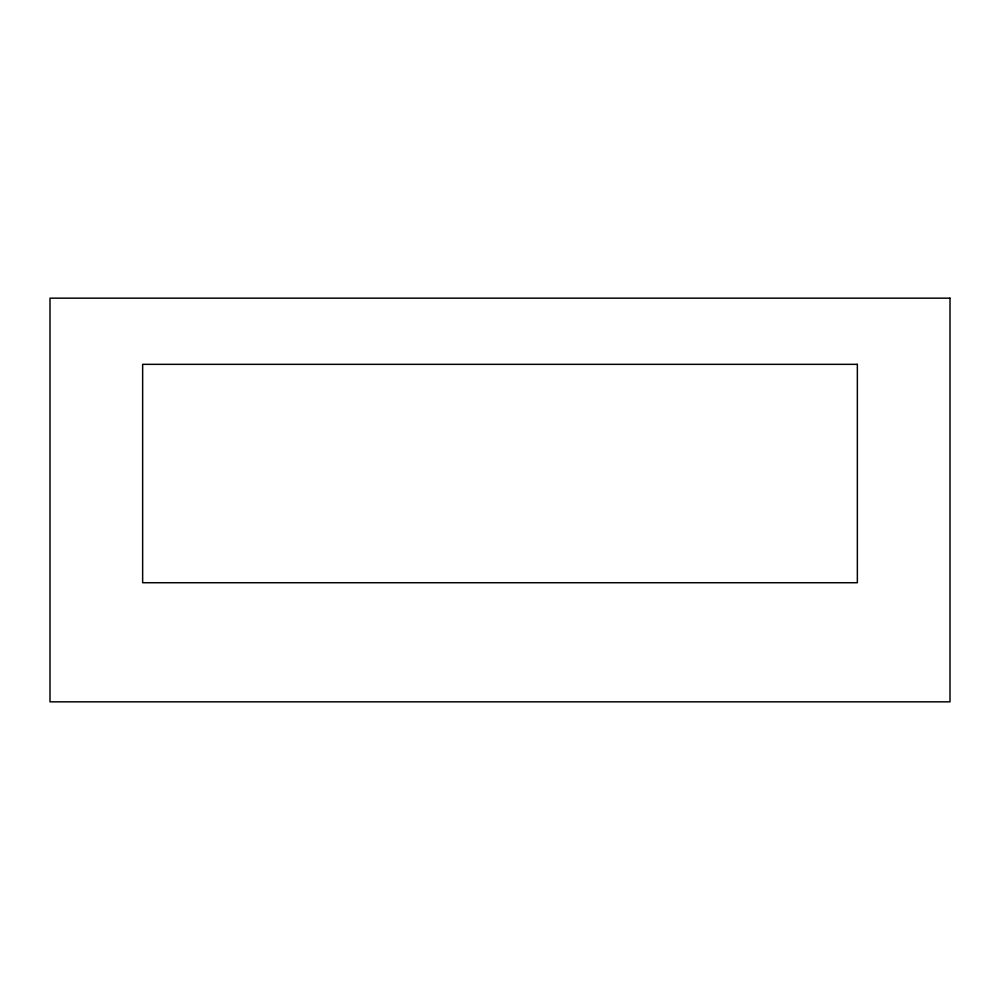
<?xml version="1.0" encoding="UTF-8"?>
<svg xmlns="http://www.w3.org/2000/svg" width="1000" height="1000" viewBox="0 0 1000 1000"><rect width="100%" height="100%" fill="white"/><g stroke="black" fill="none" stroke-linecap="round" stroke-linejoin="round"><path stroke-width="1.5" d="M950 298.163L50 298.163L50 701.838L950 701.838L950 298.163M857.35 364.338L142.65 364.338L142.65 582.725L857.35 582.725L857.35 364.338"/></g></svg>
